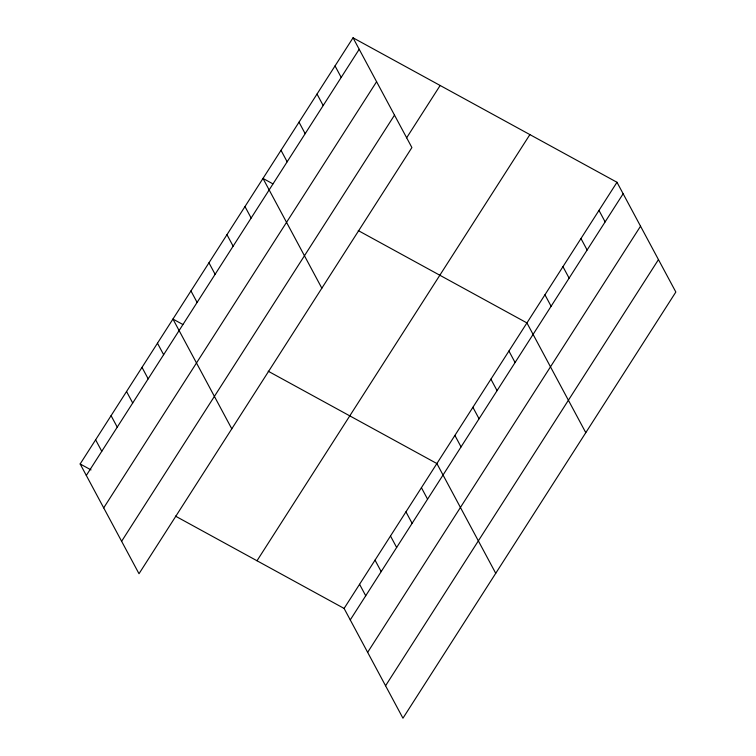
<?xml version="1.0" encoding="UTF-8"?>
<svg xmlns="http://www.w3.org/2000/svg" width="756" height="756" viewBox="0 0 756 756"><rect width="100%" height="100%" fill="white"/><g stroke="black" fill="none" stroke-linecap="round" stroke-linejoin="round"><path stroke-width="1.13" d="M353.043 37.8L411.897 147.562L139.009 573.719L80.155 463.967L353.043 37.8L616.99 182.281L675.845 292.033L402.957 718.2L344.103 608.438L175.42 516.102M86.316 475.448L359.204 49.282M103.704 507.881L376.592 81.714M121.621 541.287L394.509 115.129M406.615 137.847L440.153 85.475M257.002 560.763L529.89 134.596M344.103 608.438L616.99 182.281M350.255 619.92L623.142 193.763M367.643 652.352L640.54 226.195M385.56 685.768L658.457 259.61M272.888 183.85L262.993 178.435L321.848 288.197M358.25 230.58L526.932 322.916L585.787 432.668M182.839 324.485L172.944 319.07L231.79 428.822M268.2 371.215L436.883 463.541L495.738 573.303M80.155 463.967L91.041 469.92M598.979 210.404L605.14 221.886M580.967 238.527L587.128 250.019M562.955 266.66L569.117 278.142M544.944 294.783L551.105 306.265M508.93 351.039L515.082 362.521M335.04 65.923L341.192 77.405M490.918 379.162L497.07 390.644M317.029 94.056L323.181 105.538M472.906 407.295L479.058 418.777M299.017 122.179L305.169 133.661M454.895 435.418L461.047 446.9M281.005 150.302L287.157 161.793M421.423 487.696L427.575 499.177M244.982 206.558L251.143 218.04M405.953 511.84L412.115 523.322M390.493 535.995L396.645 547.476M226.97 234.691L233.131 246.172M375.033 560.139L381.185 571.621M208.958 262.814L215.12 274.296M359.563 584.293L365.724 595.775M190.947 290.937L197.108 302.419M157.475 343.215L163.636 354.696M142.015 367.369L148.167 378.85M126.545 391.513L132.706 402.995M111.085 415.668L117.246 427.149M95.625 439.812L101.776 451.294"/></g></svg>
